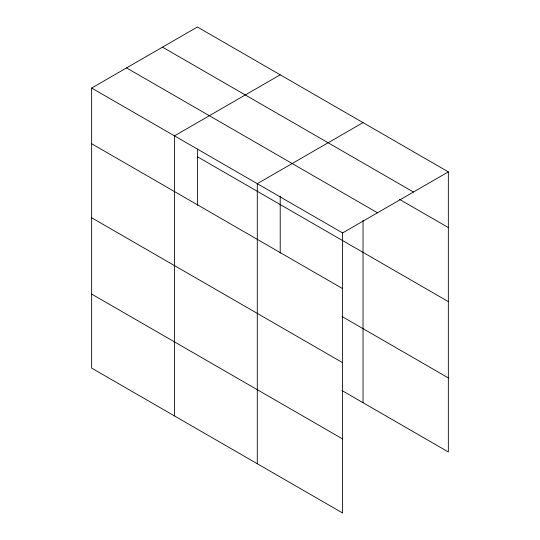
<?xml version="1.0" encoding="UTF-8"?>
<svg xmlns="http://www.w3.org/2000/svg" width="540" height="540" viewBox="0 0 540 540"><rect width="100%" height="100%" fill="white"/><g stroke="black" fill="none" stroke-linecap="round" stroke-linejoin="round"><path stroke-width="0.81" d="M342.603 362.664L342.603 232.929L91.658 88.047L91.658 368.118L342.603 513L342.603 362.664L91.658 217.782M341.955 390.528L448.342 451.953L448.342 171.882L197.397 27L91.658 88.047M280.206 74.81L174.467 135.857L174.467 415.928M363.022 122.621L257.283 183.668L257.283 463.739M342.603 232.929L448.342 171.882M162.506 47.149L413.451 192.031M399.485 199.361L448.342 227.57M126.549 67.905L377.494 212.787M197.397 156.735L448.342 301.617M91.658 143.741L342.603 288.617M341.955 316.487L448.342 377.906M91.658 294.071L342.603 438.952M363.022 220.381L363.022 402.692M280.206 196.135L280.206 253.172M197.397 149.161L197.397 205.362"/></g></svg>
